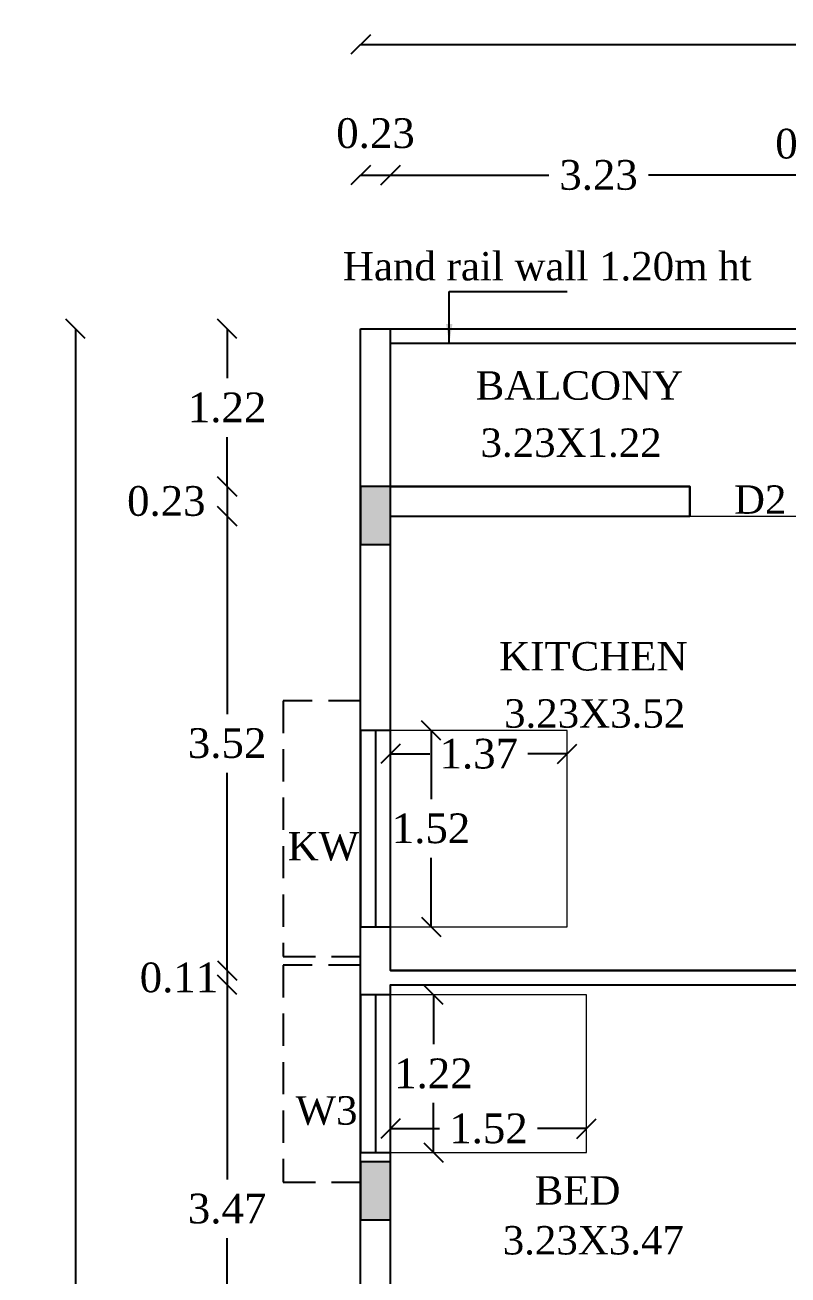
# Model space of a CAD drawing. Header units: metres. Extents: x 9178 to 9474, y -3543 to -3474.
# Drawn here: x 9252.72 to 9258.63, y -3511.45 to -3501.77 of the extents above; entities that cross this region are included whole.
import ezdxf

# ---------------------------------------------------------------- set-up
doc = ezdxf.new("R2010")
doc.units = ezdxf.units.M
doc.header["$MEASUREMENT"] = 0
doc.linetypes.add('HIDDEN', pattern=[0.375, 0.25, -0.125])
for name, color, linetype in [('BLK_1_FLR_1_BLT_UP_AREA', 1, 'Continuous'), ('BLK_1_FLR_1_CARPET_AREA', 10, 'Continuous'), ('BLK_1_FLR_1_REGULAR_ROOM_1', 117, 'Continuous'), ('BLK_1_FLR_1_ROOF_AREA', 7, 'Continuous'), ('BLK_1_FLR_1_UNITFA_1', 7, 'Continuous'), ('BLK_1_LVL_1_BLDG_FOOT_PRINT', 7, 'Continuous'), ('FLOOR-GROUND', 7, 'Continuous'), ('Layer1', 7, 'Continuous')]:
    doc.layers.add(name, color=color, linetype=linetype)
for name, color, linetype, lineweight in [('BLK_1_FLR_1_KITCHEN', 163, 'Continuous', 0), ('BLK_1_FLR_1_ROOM_1_LIGHT_VENTILATION_3', 232, 'Continuous', 0), ('BLK_1_FLR_1_ROOM_1_LIGHT_VENTILATION_8', 232, 'Continuous', 0)]:
    doc.layers.add(name, color=color, linetype=linetype, lineweight=lineweight)
doc.styles.add('Isa-', font='times.ttf')
doc.styles.add('STYLE2', font='times.ttf')
doc.dimstyles.new('ISO-25', dxfattribs={"dimscale": 0, "dimtxt": 0.23, "dimasz": 0.15, "dimexe": 1.25, "dimexo": 0.625, "dimgap": 0.11, "dimtad": 0, "dimtih": 1, "dimtoh": 1, "dimzin": 1, "dimdsep": 46, "dimtxsty": 'STYLE2', "dimblk": 'OBLIQUE', "dimcen": 0, "dimse1": 1, "dimse2": 1, "dimclrd": 1, "dimclrt": 3, "dimadec": 0, "dimazin": 2, "dimtfac": 1, "dimtix": 1, "dimtofl": 0, "dimtmove": 0, "dimatfit": 3, "dimfxl": 0, "dimtolj": 1, "dimarcsym": 0})

# ---------------------------------------------------------------- blocks, each defined once
blk = doc.blocks.new('_Oblique')
at = {"color": 0, "linetype": 'ByBlock', "lineweight": -2}
blk.add_line((-0.5, -0.5), (0.5, 0.5), dxfattribs=at)
blk = doc.blocks.new('*D245')
at = {"color": 1, "lineweight": -2}
blk.add_line((9255.3192, -3502.9315), (9255.5492, -3502.9315), dxfattribs=at)
at = {"layer": 'Defpoints', "color": 0}
for p in [(9255.5492, -3502.9315), (9255.3192, -3504.1219), (9255.5492, -3504.2319)]:
    blk.add_point(p, dxfattribs=at)
at = {"color": 1, "lineweight": -2, "xscale": 0.15, "yscale": 0.15, "zscale": 0.15, "rotation": 180}
blk.add_blockref('_Oblique', (9255.3192, -3502.9315), dxfattribs=at)
at = {"color": 1, "lineweight": -2, "xscale": 0.15, "yscale": 0.15, "zscale": 0.15}
blk.add_blockref('_Oblique', (9255.5492, -3502.9315), dxfattribs=at)
at = {"color": 3, "insert": (9255.4342, -3502.6079), "char_height": 0.23, "attachment_point": 5, "style": 'STYLE2'}
blk.add_mtext('\\A1;0.23', dxfattribs=at)
blk = doc.blocks.new('*D246')
at = {"color": 1, "lineweight": -2}
for p, q in [((9255.5492, -3502.9315), (9256.7755, -3502.9315)), ((9258.7742, -3502.9315), (9257.5479, -3502.9315))]:
    blk.add_line(p, q, dxfattribs=at)
at = {"layer": 'Defpoints', "color": 0}
for p in [(9258.7742, -3502.9315), (9255.5492, -3504.2319), (9258.7742, -3504.5719)]:
    blk.add_point(p, dxfattribs=at)
at = {"color": 1, "lineweight": -2, "xscale": 0.15, "yscale": 0.15, "zscale": 0.15, "rotation": 180}
blk.add_blockref('_Oblique', (9255.5492, -3502.9315), dxfattribs=at)
at = {"color": 1, "lineweight": -2, "xscale": 0.15, "yscale": 0.15, "zscale": 0.15}
blk.add_blockref('_Oblique', (9258.7742, -3502.9315), dxfattribs=at)
at = {"color": 3, "insert": (9257.1617, -3502.9315), "char_height": 0.23, "attachment_point": 5, "style": 'STYLE2'}
blk.add_mtext('\\A1;3.23', dxfattribs=at)
blk = doc.blocks.new('*D224')
at = {"color": 1, "lineweight": -2}
for p, q in [((9258.7792, -3502.9315), (9258.6292, -3502.9315)), ((9258.8892, -3502.9315), (9259.0392, -3502.9315))]:
    blk.add_line(p, q, dxfattribs=at)
at = {"layer": 'Defpoints', "color": 0}
for p in [(9258.8892, -3502.9315), (9258.7792, -3504.5719), (9258.8892, -3504.5719)]:
    blk.add_point(p, dxfattribs=at)
at = {"color": 1, "lineweight": -2, "xscale": 0.15, "yscale": 0.15, "zscale": 0.15}
blk.add_blockref('_Oblique', (9258.7792, -3502.9315), dxfattribs=at)
at = {"color": 1, "lineweight": -2, "xscale": 0.15, "yscale": 0.15, "zscale": 0.15, "rotation": 180}
blk.add_blockref('_Oblique', (9258.8892, -3502.9315), dxfattribs=at)
at = {"color": 3, "insert": (9258.8342, -3502.6896), "char_height": 0.23, "attachment_point": 5, "style": 'STYLE2'}
blk.add_mtext('\\A1;0.11', dxfattribs=at)
blk = doc.blocks.new('*D255')
at = {"color": 1, "lineweight": -2}
for p, q in [((9255.3192, -3501.9191), (9267.0306, -3501.9191)), ((9279.6992, -3501.9191), (9267.9879, -3501.9191))]:
    blk.add_line(p, q, dxfattribs=at)
at = {"layer": 'Defpoints', "color": 0}
for p in [(9279.6992, -3501.9191), (9255.3192, -3504.1219), (9279.6992, -3504.1219)]:
    blk.add_point(p, dxfattribs=at)
at = {"color": 1, "lineweight": -2, "xscale": 0.15, "yscale": 0.15, "zscale": 0.15, "rotation": 180}
blk.add_blockref('_Oblique', (9255.3192, -3501.9191), dxfattribs=at)
at = {"color": 1, "lineweight": -2, "xscale": 0.15, "yscale": 0.15, "zscale": 0.15}
blk.add_blockref('_Oblique', (9279.6992, -3501.9191), dxfattribs=at)
at = {"color": 3, "insert": (9267.5092, -3501.9191), "char_height": 0.23, "attachment_point": 5, "style": 'STYLE2'}
blk.add_mtext('\\A1;24.38', dxfattribs=at)
blk = doc.blocks.new('*D256')
at = {"color": 1, "lineweight": -2}
for p, q in [((9254.2849, -3504.1219), (9254.2849, -3504.5045)), ((9254.2849, -3505.3419), (9254.2849, -3504.9592))]:
    blk.add_line(p, q, dxfattribs=at)
at = {"layer": 'Defpoints', "color": 0}
for p in [(9255.5492, -3504.1219), (9254.2849, -3505.3419), (9255.5492, -3505.3419)]:
    blk.add_point(p, dxfattribs=at)
at = {"color": 1, "lineweight": -2, "xscale": 0.15, "yscale": 0.15, "zscale": 0.15}
for p, rotation in [((9254.2849, -3504.1219), 90), ((9254.2849, -3505.3419), 270)]:
    blk.add_blockref('_Oblique', p, dxfattribs=dict(at, rotation=rotation))
at = {"color": 3, "insert": (9254.2849, -3504.7319), "char_height": 0.23, "attachment_point": 5, "style": 'STYLE2'}
blk.add_mtext('\\A1;1.22', dxfattribs=at)
blk = doc.blocks.new('*D257')
at = {"color": 1, "lineweight": -2}
blk.add_line((9254.2849, -3505.3419), (9254.2849, -3505.5719), dxfattribs=at)
at = {"layer": 'Defpoints', "color": 0}
for p in [(9255.5492, -3505.3419), (9254.2849, -3505.5719), (9255.5492, -3505.5719)]:
    blk.add_point(p, dxfattribs=at)
at = {"color": 1, "lineweight": -2, "xscale": 0.15, "yscale": 0.15, "zscale": 0.15}
for p, rotation in [((9254.2849, -3505.3419), 90), ((9254.2849, -3505.5719), 270)]:
    blk.add_blockref('_Oblique', p, dxfattribs=dict(at, rotation=rotation))
at = {"color": 3, "insert": (9253.8143, -3505.4569), "char_height": 0.23, "attachment_point": 5, "style": 'STYLE2'}
blk.add_mtext('\\A1;0.23', dxfattribs=at)
blk = doc.blocks.new('*D258')
at = {"color": 1, "lineweight": -2}
for p, q in [((9254.2849, -3505.5719), (9254.2849, -3507.1045)), ((9254.2849, -3509.0919), (9254.2849, -3507.5592))]:
    blk.add_line(p, q, dxfattribs=at)
at = {"layer": 'Defpoints', "color": 0}
for p in [(9255.5492, -3505.5719), (9254.2849, -3509.0919), (9255.5492, -3509.0919)]:
    blk.add_point(p, dxfattribs=at)
at = {"color": 1, "lineweight": -2, "xscale": 0.15, "yscale": 0.15, "zscale": 0.15}
for p, rotation in [((9254.2849, -3505.5719), 90), ((9254.2849, -3509.0919), 270)]:
    blk.add_blockref('_Oblique', p, dxfattribs=dict(at, rotation=rotation))
at = {"color": 3, "insert": (9254.2849, -3507.3319), "char_height": 0.23, "attachment_point": 5, "style": 'STYLE2'}
blk.add_mtext('\\A1;3.52', dxfattribs=at)
blk = doc.blocks.new('*D259')
at = {"color": 1, "lineweight": -2}
for p, q in [((9254.2849, -3509.0919), (9254.2849, -3508.9419)), ((9254.2849, -3509.0919), (9254.2849, -3509.2019)), ((9254.2849, -3509.2019), (9254.2849, -3509.3519))]:
    blk.add_line(p, q, dxfattribs=at)
at = {"layer": 'Defpoints', "color": 0}
for p in [(9255.5492, -3509.0919), (9254.2849, -3509.2019), (9255.5492, -3509.2019)]:
    blk.add_point(p, dxfattribs=at)
at = {"color": 1, "lineweight": -2, "xscale": 0.15, "yscale": 0.15, "zscale": 0.15}
for p, rotation in [((9254.2849, -3509.0919), 270), ((9254.2849, -3509.2019), 90)]:
    blk.add_blockref('_Oblique', p, dxfattribs=dict(at, rotation=rotation))
at = {"color": 3, "insert": (9253.9121, -3509.1469), "char_height": 0.23, "attachment_point": 5, "style": 'STYLE2'}
blk.add_mtext('\\A1;0.11', dxfattribs=at)
blk = doc.blocks.new('*D260')
at = {"color": 1, "lineweight": -2}
for p, q in [((9254.2849, -3509.2019), (9254.2849, -3510.7095)), ((9254.2849, -3512.6719), (9254.2849, -3511.1642))]:
    blk.add_line(p, q, dxfattribs=at)
at = {"layer": 'Defpoints', "color": 0}
for p in [(9255.5492, -3509.2019), (9254.2849, -3512.6719), (9255.5492, -3512.6719)]:
    blk.add_point(p, dxfattribs=at)
at = {"color": 1, "lineweight": -2, "xscale": 0.15, "yscale": 0.15, "zscale": 0.15}
for p, rotation in [((9254.2849, -3509.2019), 90), ((9254.2849, -3512.6719), 270)]:
    blk.add_blockref('_Oblique', p, dxfattribs=dict(at, rotation=rotation))
at = {"color": 3, "insert": (9254.2849, -3510.9369), "char_height": 0.23, "attachment_point": 5, "style": 'STYLE2'}
blk.add_mtext('\\A1;3.47', dxfattribs=at)
blk = doc.blocks.new('*D276')
at = {"color": 1, "lineweight": -2}
for p, q in [((9253.1116, -3504.1219), (9253.1116, -3520.6545)), ((9253.1116, -3537.6419), (9253.1116, -3521.1092))]:
    blk.add_line(p, q, dxfattribs=at)
at = {"layer": 'Defpoints', "color": 0}
for p in [(9255.3192, -3504.1219), (9253.1116, -3537.6419), (9255.3192, -3537.6419)]:
    blk.add_point(p, dxfattribs=at)
at = {"color": 1, "lineweight": -2, "xscale": 0.15, "yscale": 0.15, "zscale": 0.15}
for p, rotation in [((9253.1116, -3504.1219), 90), ((9253.1116, -3537.6419), 270)]:
    blk.add_blockref('_Oblique', p, dxfattribs=dict(at, rotation=rotation))
at = {"color": 3, "insert": (9253.1116, -3520.8819), "char_height": 0.23, "attachment_point": 5, "style": 'STYLE2'}
blk.add_mtext('\\A1;33.52', dxfattribs=at)
blk = doc.blocks.new('*D319')
at = {"layer": 'BLK_1_FLR_1_ROOM_1_LIGHT_VENTILATION_8', "color": 232, "lineweight": -2}
for p, q in [((9255.8642, -3507.2319), (9255.8642, -3507.7645)), ((9255.8642, -3508.7519), (9255.8642, -3508.2192))]:
    blk.add_line(p, q, dxfattribs=at)
at = {"layer": 'Defpoints', "color": 0}
for p in [(9255.5492, -3507.2319), (9255.5492, -3508.7519), (9255.8642, -3508.7519)]:
    blk.add_point(p, dxfattribs=at)
at = {"layer": 'BLK_1_FLR_1_ROOM_1_LIGHT_VENTILATION_8', "color": 232, "lineweight": -2, "xscale": 0.15, "yscale": 0.15, "zscale": 0.15}
for p, rotation in [((9255.8642, -3507.2319), 90), ((9255.8642, -3508.7519), 270)]:
    blk.add_blockref('_Oblique', p, dxfattribs=dict(at, rotation=rotation))
at = {"layer": 'BLK_1_FLR_1_ROOM_1_LIGHT_VENTILATION_8', "color": 232, "insert": (9255.8642, -3507.9919), "char_height": 0.23, "attachment_point": 5, "style": 'STYLE2'}
blk.add_mtext('\\A1;1.52', dxfattribs=at)
blk = doc.blocks.new('*D320')
at = {"layer": 'BLK_1_FLR_1_ROOM_1_LIGHT_VENTILATION_8', "color": 232, "lineweight": -2}
for p, q in [((9255.5492, -3507.4139), (9255.8545, -3507.4139)), ((9256.9192, -3507.4139), (9256.6139, -3507.4139))]:
    blk.add_line(p, q, dxfattribs=at)
at = {"layer": 'Defpoints', "color": 0}
for p in [(9255.5492, -3507.2319), (9256.9192, -3507.2319), (9255.5492, -3507.4139)]:
    blk.add_point(p, dxfattribs=at)
at = {"layer": 'BLK_1_FLR_1_ROOM_1_LIGHT_VENTILATION_8', "color": 232, "lineweight": -2, "xscale": 0.15, "yscale": 0.15, "zscale": 0.15, "rotation": 180}
blk.add_blockref('_Oblique', (9255.5492, -3507.4139), dxfattribs=at)
at = {"layer": 'BLK_1_FLR_1_ROOM_1_LIGHT_VENTILATION_8', "color": 232, "lineweight": -2, "xscale": 0.15, "yscale": 0.15, "zscale": 0.15}
blk.add_blockref('_Oblique', (9256.9192, -3507.4139), dxfattribs=at)
at = {"layer": 'BLK_1_FLR_1_ROOM_1_LIGHT_VENTILATION_8', "color": 232, "insert": (9256.2342, -3507.4139), "char_height": 0.23, "attachment_point": 5, "style": 'STYLE2'}
blk.add_mtext('\\A1;1.37', dxfattribs=at)
blk = doc.blocks.new('*D321')
at = {"layer": 'BLK_1_FLR_1_ROOM_1_LIGHT_VENTILATION_3', "color": 232, "lineweight": -2}
for p, q in [((9255.8826, -3509.2799), (9255.8826, -3509.6625)), ((9255.8826, -3510.4999), (9255.8826, -3510.1172))]:
    blk.add_line(p, q, dxfattribs=at)
at = {"layer": 'Defpoints', "color": 0}
for p in [(9255.5492, -3509.2799), (9255.5492, -3510.4999), (9255.8826, -3510.4999)]:
    blk.add_point(p, dxfattribs=at)
at = {"layer": 'BLK_1_FLR_1_ROOM_1_LIGHT_VENTILATION_3', "color": 232, "lineweight": -2, "xscale": 0.15, "yscale": 0.15, "zscale": 0.15}
for p, rotation in [((9255.8826, -3509.2799), 90), ((9255.8826, -3510.4999), 270)]:
    blk.add_blockref('_Oblique', p, dxfattribs=dict(at, rotation=rotation))
at = {"layer": 'BLK_1_FLR_1_ROOM_1_LIGHT_VENTILATION_3', "color": 232, "insert": (9255.8826, -3509.8899), "char_height": 0.23, "attachment_point": 5, "style": 'STYLE2'}
blk.add_mtext('\\A1;1.22', dxfattribs=at)
blk = doc.blocks.new('*D322')
at = {"layer": 'BLK_1_FLR_1_ROOM_1_LIGHT_VENTILATION_3', "color": 232, "lineweight": -2}
for p, q in [((9255.5492, -3510.316), (9255.929, -3510.316)), ((9257.0692, -3510.316), (9256.6894, -3510.316))]:
    blk.add_line(p, q, dxfattribs=at)
at = {"layer": 'Defpoints', "color": 0}
for p in [(9255.5492, -3510.316), (9255.5492, -3510.4999), (9257.0692, -3510.4999)]:
    blk.add_point(p, dxfattribs=at)
at = {"layer": 'BLK_1_FLR_1_ROOM_1_LIGHT_VENTILATION_3', "color": 232, "lineweight": -2, "xscale": 0.15, "yscale": 0.15, "zscale": 0.15, "rotation": 180}
blk.add_blockref('_Oblique', (9255.5492, -3510.316), dxfattribs=at)
at = {"layer": 'BLK_1_FLR_1_ROOM_1_LIGHT_VENTILATION_3', "color": 232, "lineweight": -2, "xscale": 0.15, "yscale": 0.15, "zscale": 0.15}
blk.add_blockref('_Oblique', (9257.0692, -3510.316), dxfattribs=at)
at = {"layer": 'BLK_1_FLR_1_ROOM_1_LIGHT_VENTILATION_3', "color": 232, "insert": (9256.3092, -3510.316), "char_height": 0.23, "attachment_point": 5, "style": 'STYLE2'}
blk.add_mtext('\\A1;1.52', dxfattribs=at)

msp = doc.modelspace()

# ---------------------------------------------------------------- hatches: boundary and pattern name
h = msp.add_hatch(color=5)
h.dxf.hatch_style = 1
h.paths.add_polyline_path([(9255.31923, -3505.79186), (9255.54923, -3505.79186), (9255.54923, -3505.34186), (9255.31923, -3505.34186)])
h = msp.add_hatch(color=5)
h.dxf.hatch_style = 1
h.paths.add_polyline_path([(9255.31923, -3511.02186), (9255.54923, -3511.02186), (9255.54923, -3510.57186), (9255.31923, -3510.57186)])

# ---------------------------------------------------------------- linework, layer by layer
at = {"color": 4}
for p, q in [((9255.31923, -3504.12186), (9258.88923, -3504.12186)), ((9255.31923, -3537.64186), (9255.31923, -3504.12186)), ((9255.54923, -3505.34186), (9255.54923, -3504.12186)), ((9255.54923, -3504.23186), (9258.77923, -3504.23186)), ((9255.54923, -3505.34186), (9257.86923, -3505.34186)), ((9257.86923, -3505.34186), (9257.86923, -3505.57186)), ((9255.54923, -3505.57186), (9257.86923, -3505.57186)), ((9255.54923, -3509.09186), (9255.54923, -3505.57186)), ((9255.54923, -3509.09186), (9258.77923, -3509.09186)), ((9255.54923, -3509.20186), (9258.77923, -3509.20186)), ((9255.54923, -3512.67186), (9255.54923, -3509.20186))]:
    msp.add_line(p, q, dxfattribs=at)
at = {"color": 2}
for p, q in [((9255.43423, -3507.23186), (9255.43423, -3508.75186)), ((9255.43423, -3509.27985), (9255.43423, -3510.49985))]:
    msp.add_line(p, q, dxfattribs=at)
at = {"color": 3}
msp.add_lwpolyline([(9255.31923, -3504.12186), (9274.30923, -3504.12186), (9274.30923, -3505.54186), (9275.50923, -3505.54186), (9275.50923, -3504.12186), (9279.69923, -3504.12186), (9279.69923, -3517.55186), (9271.84923, -3517.55186), (9271.84923, -3519.99186), (9273.21923, -3519.99186), (9273.21923, -3521.31186), (9273.89423, -3521.31186), (9273.89423, -3519.99186), (9279.69923, -3519.99186), (9279.69923, -3537.64186), (9269.02923, -3537.64186), (9269.02923, -3534.40186), (9265.67923, -3534.40186), (9265.67923, -3537.64186), (9255.31923, -3537.64186), (9255.31923, -3504.12186)], dxfattribs=at)
at = {"color": 5}
for points in [[(9255.31923, -3505.79186), (9255.54923, -3505.79186), (9255.54923, -3505.34186), (9255.31923, -3505.34186)], [(9255.31923, -3511.02186), (9255.54923, -3511.02186), (9255.54923, -3510.57186), (9255.31923, -3510.57186)]]:
    msp.add_lwpolyline(points, close=True, dxfattribs=at)
at = {"color": 2, "linetype": 'HIDDEN'}
for points in [[(9255.31923, -3507.00186), (9254.71923, -3507.00186), (9254.71923, -3508.98186), (9255.31923, -3508.98186)], [(9255.31923, -3509.04985), (9254.71923, -3509.04985), (9254.71923, -3510.72985), (9255.31923, -3510.72985)]]:
    msp.add_lwpolyline(points, dxfattribs=at)
at = {"color": 2}
for points in [[(9255.31923, -3508.75186), (9255.54923, -3508.75186), (9255.54923, -3507.23186), (9255.31923, -3507.23186)], [(9255.31923, -3510.49985), (9255.54923, -3510.49985), (9255.54923, -3509.27985), (9255.31923, -3509.27985)]]:
    msp.add_lwpolyline(points, close=True, dxfattribs=at)
at = {"layer": 'BLK_1_FLR_1_BLT_UP_AREA', "color": 3}
msp.add_lwpolyline([(9255.31923, -3504.12186), (9274.30923, -3504.12186), (9274.30923, -3505.54186), (9275.50923, -3505.54186), (9275.50923, -3504.12186), (9279.69923, -3504.12186), (9279.69923, -3517.55186), (9271.84923, -3517.55186), (9271.84923, -3519.99186), (9273.21923, -3519.99186), (9273.21923, -3521.31186), (9273.89423, -3521.31186), (9273.89423, -3519.99186), (9279.69923, -3519.99186), (9279.69923, -3537.64186), (9269.02923, -3537.64186), (9269.02923, -3534.40186), (9265.67923, -3534.40186), (9265.67923, -3537.64186), (9255.31923, -3537.64186), (9255.31923, -3504.12186)], dxfattribs=at)
at = {"layer": 'BLK_1_FLR_1_CARPET_AREA', "color": 3}
for points in [[(9258.77923, -3509.09186), (9255.54923, -3509.09186), (9255.54923, -3509.09186), (9255.54923, -3505.57186), (9257.86923, -3505.57186), (9257.86923, -3505.34186), (9255.54923, -3505.34186), (9255.54923, -3504.23186), (9258.77923, -3504.23186)], [(9255.54923, -3512.67186), (9255.54923, -3509.20186), (9258.77923, -3509.20186)]]:
    msp.add_lwpolyline(points, dxfattribs=at)
at = {"layer": 'BLK_1_FLR_1_KITCHEN', "color": 1}
msp.add_lwpolyline([(9258.77923, -3509.09186), (9255.54923, -3509.09186), (9255.54923, -3505.57186), (9258.77923, -3505.57186)], close=True, dxfattribs=at)
at = {"layer": 'BLK_1_FLR_1_REGULAR_ROOM_1', "color": 1}
msp.add_lwpolyline([(9258.77923, -3512.67186), (9255.54923, -3512.67186), (9255.54923, -3509.20186), (9258.77923, -3509.20186)], close=True, dxfattribs=at)
at = {"layer": 'BLK_1_FLR_1_ROOF_AREA', "color": 54}
msp.add_lwpolyline([(9255.31923, -3504.12186), (9274.30923, -3504.12186), (9274.30923, -3505.54186), (9275.50923, -3505.54186), (9275.50923, -3504.12186), (9279.69923, -3504.12186), (9279.69923, -3517.55186), (9271.84923, -3517.55186), (9271.84923, -3519.99186), (9273.21923, -3519.99186), (9273.21923, -3521.31186), (9273.89423, -3521.31186), (9273.89423, -3519.99186), (9279.69923, -3519.99186), (9279.69923, -3537.64186), (9269.02923, -3537.64186), (9269.02923, -3534.40186), (9265.67923, -3534.40186), (9265.67923, -3537.64186), (9255.31923, -3537.64186), (9255.31923, -3504.12186)], dxfattribs=at)
at = {"layer": 'BLK_1_FLR_1_ROOM_1_LIGHT_VENTILATION_3', "color": 232}
msp.add_lwpolyline([(9257.06923, -3510.49985), (9257.06923, -3509.27985), (9255.54923, -3509.27985), (9255.54923, -3510.49985)], close=True, dxfattribs=at)
at = {"layer": 'BLK_1_FLR_1_ROOM_1_LIGHT_VENTILATION_8', "color": 232}
msp.add_lwpolyline([(9256.91923, -3508.75186), (9256.91923, -3507.23186), (9255.54923, -3507.23186), (9255.54923, -3508.75186)], close=True, dxfattribs=at)
at = {"layer": 'BLK_1_FLR_1_UNITFA_1', "color": 234}
msp.add_lwpolyline([(9255.31923, -3504.12186), (9262.20923, -3504.12186), (9262.32423, -3504.12186), (9262.32423, -3508.01186), (9262.43923, -3508.01186), (9262.43923, -3511.31186), (9262.43923, -3511.42686), (9262.32423, -3511.42686), (9262.32423, -3514.89186), (9262.32423, -3515.00686), (9263.65923, -3515.00686), (9263.65923, -3517.55186), (9258.88923, -3517.55186), (9258.88923, -3518.15149), (9258.88923, -3518.26649), (9255.31923, -3518.26649)], close=True, dxfattribs=at)
at = {"layer": 'BLK_1_LVL_1_BLDG_FOOT_PRINT', "color": 1}
msp.add_lwpolyline([(9255.31923, -3504.12186), (9274.30923, -3504.12186), (9274.30923, -3505.54186), (9275.50923, -3505.54186), (9275.50923, -3504.12186), (9279.69923, -3504.12186), (9279.69923, -3517.55186), (9271.84923, -3517.55186), (9271.84923, -3519.99186), (9273.21923, -3519.99186), (9273.21923, -3521.31186), (9273.89423, -3521.31186), (9273.89423, -3519.99186), (9279.69923, -3519.99186), (9279.69923, -3537.64186), (9269.02923, -3537.64186), (9269.02923, -3534.40186), (9265.67923, -3534.40186), (9265.67923, -3537.64186), (9255.31923, -3537.64186), (9255.31923, -3504.12186)], dxfattribs=at)

# ---------------------------------------------------------------- texts
at = {"color": 2, "style": 'Isa-'}
for s, p in [('Hand rail wall 1.20m ht', (9255.18193, -3503.74647)), ('KW', (9254.75367, -3508.23836)), ('W3', (9254.81519, -3510.28469))]:
    msp.add_text(s, height=0.22, dxfattribs=at).set_placement(p)
at = {"style": 'Isa-'}
for s, p in [('3.23X1.22', (9256.24739, -3505.11285)), ('3.23X3.52', (9256.4301, -3507.21009)), ('3.23X3.47', (9256.41976, -3511.29017))]:
    msp.add_text(s, height=0.22, dxfattribs=at).set_placement(p)
at = {"layer": 'FLOOR-GROUND', "color": 6, "style": 'Isa-'}
for s, p in [('BALCONY', (9256.20959, -3504.67006)), ('KITCHEN', (9256.3923, -3506.7673)), ('BED', (9256.66674, -3510.90431))]:
    msp.add_text(s, height=0.22, dxfattribs=at).set_placement(p)
at = {"layer": 'FLOOR-GROUND', "color": 2, "style": 'Isa-'}
msp.add_text('D2', height=0.22, dxfattribs=at).set_placement((9258.21068, -3505.55377))

# ---------------------------------------------------------------- dimensions: what is measured, and where the dimension line sits
at = {"color": 3}
for base, p1, p2, override, picture, middle in [((9279.69923, -3501.91906), (9255.31923, -3504.12186), (9279.69923, -3504.12186), {"dimscale": 1, "dimfxl": 75, "dimarcsym": 2}, '*D255', (9267.50923, -3501.91906)), ((9258.7742280437, -3502.9314998531), (9255.5492280437, -3504.2318622629), (9258.7742280437, -3504.5718622629), {"dimscale": 1, "dimtmove": 1, "dimfxl": 75, "dimarcsym": 2}, '*D246', (9257.1617280437, -3502.9314998531))]:
    dim = msp.add_linear_dim(base=base, p1=p1, p2=p2, dimstyle='ISO-25', override=override, dxfattribs=at)
    dim.commit()
    dim.dimension.update_dxf_attribs({"geometry": picture, "text_midpoint": middle})
for base, p1, p2, override, picture, middle in [((9255.54923, -3502.9315), (9255.31923, -3504.12186), (9255.54923, -3504.23186), {"dimscale": 1, "dimtmove": 2, "dimfxl": 75, "dimarcsym": 2}, '*D245', (9255.43423, -3502.60791)), ((9258.88923, -3502.9315), (9258.77923, -3504.57186), (9258.88923, -3504.57186), {"dimscale": 1, "dimtmove": 1, "dimfxl": 75, "dimarcsym": 2}, '*D224', (9258.83423, -3502.68963))]:
    dim = msp.add_linear_dim(base=base, p1=p1, p2=p2, dimstyle='ISO-25', override=override, dxfattribs=at)
    dim.commit()
    dim.dimension.update_dxf_attribs({"geometry": picture, "text_midpoint": middle, "dimtype": 160})
for base, p1, p2, override, picture, middle in [((9253.1116, -3537.64186), (9255.31923, -3504.12186), (9255.31923, -3537.64186), {"dimscale": 1, "dimfxl": 75, "dimarcsym": 2}, '*D276', (9253.1116, -3520.88186)), ((9254.28486, -3505.34186), (9255.54923, -3504.12186), (9255.54923, -3505.34186), {"dimscale": 1, "dimtmove": 1, "dimfxl": 75, "dimarcsym": 2}, '*D256', (9254.28486, -3504.73186)), ((9254.28486, -3509.09186), (9255.54923, -3505.57186), (9255.54923, -3509.09186), {"dimscale": 1, "dimtmove": 1, "dimfxl": 75, "dimarcsym": 2}, '*D258', (9254.28486, -3507.33186)), ((9254.28486, -3512.67186), (9255.54923, -3509.20186), (9255.54923, -3512.67186), {"dimscale": 1, "dimtmove": 1, "dimfxl": 75, "dimarcsym": 2}, '*D260', (9254.28486, -3510.93686))]:
    dim = msp.add_linear_dim(base=base, p1=p1, p2=p2, angle=90, dimstyle='ISO-25', override=override, dxfattribs=at)
    dim.commit()
    dim.dimension.update_dxf_attribs({"geometry": picture, "text_midpoint": middle})
for base, p1, p2, picture, middle in [((9254.28486, -3505.57186), (9255.54923, -3505.34186), (9255.54923, -3505.57186), '*D257', (9253.81429, -3505.45686)), ((9254.28486, -3509.20186), (9255.54923, -3509.09186), (9255.54923, -3509.20186), '*D259', (9253.91208, -3509.14686))]:
    dim = msp.add_linear_dim(base=base, p1=p1, p2=p2, angle=90, dimstyle='ISO-25', override={"dimscale": 1, "dimtmove": 1, "dimfxl": 75, "dimarcsym": 2}, dxfattribs=at)
    dim.commit()
    dim.dimension.update_dxf_attribs({"geometry": picture, "text_midpoint": middle, "dimtype": 160})
at = {"layer": 'BLK_1_FLR_1_ROOM_1_LIGHT_VENTILATION_3', "color": 232}
for base, p1, angle, picture, middle in [((9255.88264, -3510.49985), (9255.54923, -3509.27985), 90, '*D321', (9255.88264, -3509.88985)), ((9255.54923, -3510.31604), (9257.06923, -3510.49985), 180, '*D322', (9256.30923, -3510.31604))]:
    dim = msp.add_linear_dim(base=base, p1=p1, p2=(9255.54923, -3510.49985), angle=angle, dimstyle='ISO-25', override={"dimscale": 1, "dimclrd": 232, "dimclrt": 232}, dxfattribs=at)
    dim.commit()
    dim.dimension.update_dxf_attribs({"geometry": picture, "text_midpoint": middle})
at = {"layer": 'BLK_1_FLR_1_ROOM_1_LIGHT_VENTILATION_8', "color": 232}
for base, p1, p2, angle, picture, middle in [((9255.86419, -3508.75186), (9255.54923, -3507.23186), (9255.54923, -3508.75186), 90, '*D319', (9255.86419, -3507.99186)), ((9255.54923, -3507.41388), (9256.91923, -3507.23186), (9255.54923, -3507.23186), 180, '*D320', (9256.23423, -3507.41388))]:
    dim = msp.add_linear_dim(base=base, p1=p1, p2=p2, angle=angle, dimstyle='ISO-25', override={"dimscale": 1, "dimclrd": 232, "dimclrt": 232}, dxfattribs=at)
    dim.commit()
    dim.dimension.update_dxf_attribs({"geometry": picture, "text_midpoint": middle})

# ---------------------------------------------------------------- leaders
at = {"layer": 'Layer1', "color": 3}
msp.add_leader([(9256.0053, -3504.23497), (9256.0053, -3503.8326), (9256.91909, -3503.8326)], dimstyle='ISO-25', override={"dimscale": 1, "dimfxl": 75, "dimarcsym": 2}, dxfattribs=at)

doc.saveas('drawing.dxf')
